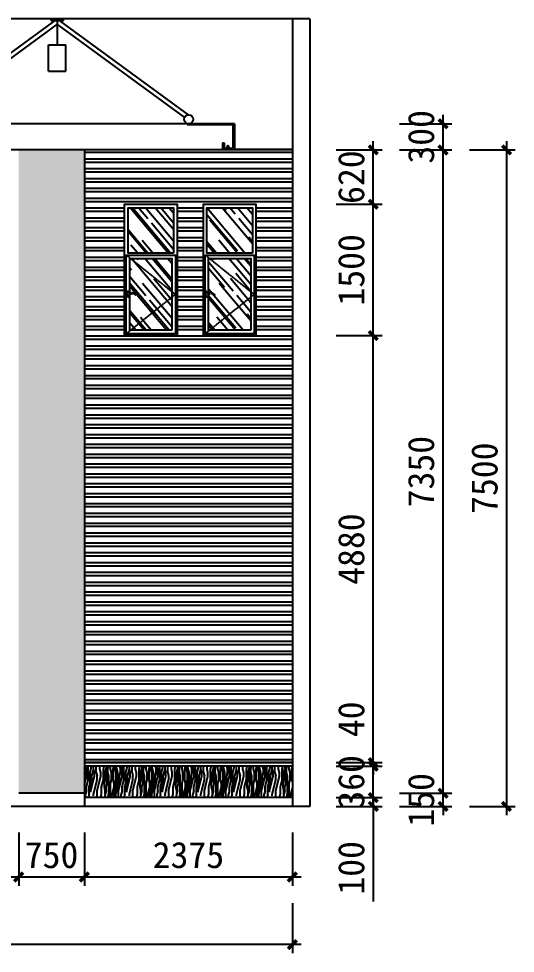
# Model space of a CAD drawing. Header units: millimetres. Extents: x -150677 to 588340, y -254013 to 149700.
# Drawn here: x 231979 to 237648, y -31432 to -20754 of the extents above; entities that cross this region are included whole.
import ezdxf

# ---------------------------------------------------------------- set-up
doc = ezdxf.new("R2010")
doc.units = ezdxf.units.MM
doc.header["$LTSCALE"] = 10
doc.header["$MEASUREMENT"] = 0
doc.linetypes.add('DASH', pattern=[0.35, 0.25, -0.1])
doc.linetypes.add('HIDDEN', pattern=[0.375, 0.25, -0.125])
for name, color, linetype in [('2-Ba顶面轮廓', 4, 'Continuous'), ('2-Da地拼', 4, 'Continuous'), ('9-ELa粗', 2, 'Continuous'), ('9-ELd细', 8, 'Continuous'), ('9-ELf填充', 251, 'Continuous'), ('ceiling-light', 2, 'Continuous'), ('E-Elevation(立面图层)', 134, 'Continuous'), ('HAT【填充】', 8, 'Continuous')]:
    doc.layers.add(name, color=color, linetype=linetype)
doc.styles.get("Standard").update_dxf_attribs({"font": ''})
doc.styles.get('Standard').set_extended_font_data('SimSun')
doc.dimstyles.new('DIMN100', dxfattribs={"dimtxt": 300, "dimasz": 100, "dimexe": 100, "dimexo": 300, "dimgap": 100, "dimtad": 1, "dimdec": 0, "dimtxsty": 'Standard', "dimblk": 'ARCHTICK', "dimcen": 2.5, "dimdle": 100, "dimclrd": 8, "dimclre": 8, "dimclrt": 96, "dimadec": 0, "dimazin": 0, "dimtfac": 1, "dimtdec": 0, "dimtmove": 0, "dimatfit": 3, "dimldrblk": 'DOT', "dimfxl": 100, "dimarcsym": 0})

# ---------------------------------------------------------------- blocks, each defined once
blk = doc.blocks.new('A$C03C100C5')
at = {"color": 8, "linetype": 'HIDDEN', "ltscale": 0.001}
for p, q in [((2, 23, 0), (28, 23, 0)), ((15, 12, 0), (15, 34, 0))]:
    blk.add_line(p, q, dxfattribs=at)
at = {"ltscale": 0.2}
for p, q in [((5, 23, 0), (5, 11, 0)), ((25, 23, 0), (25, 11, 0))]:
    blk.add_line(p, q, dxfattribs=at)
at = {"ltscale": 0.2, "elevation": 0}
blk.add_lwpolyline([(30, 0), (30, 11), (0, 11), (0, 0)], close=True, dxfattribs=at)
at = {"ltscale": 0.2}
blk.add_circle((15, 23, 0), 7.88, dxfattribs=at)
blk.add_arc((15, 23, 0), 9.63, 356.8047, 183.1953, dxfattribs=at)
blk = doc.blocks.new('A$C68075832')
at = {"layer": 'E-Elevation(立面图层)', "color": 251, "ltscale": 200}
for p, q in [((-172, 1200), (-32, 1200)), ((-172, 1180), (-172, 1200)), ((-32, 1180), (-172, 1180)), ((-102, 900), (-102, 1180)), ((-32, 1180), (-32, 1200))]:
    blk.add_line(p, q, dxfattribs=at)
at = {"layer": 'E-Elevation(立面图层)', "ltscale": 200}
for p, q in [((0, 900), (-199, 900)), ((-199, 600), (-199, 900)), ((0, 600), (0, 900)), ((0, 600), (-199, 600))]:
    blk.add_line(p, q, dxfattribs=at)
blk = doc.blocks.new('A$C3D6C2CD6')
h = blk.add_hatch()
h.set_pattern_fill('木材', color=251, scale=50, style=0)
h.set_pattern_definition([(50, (40, 940), (129.62, 465.617), [3000, -400, 1000, -200]), (50, (306, 1040), (-332.33, 17.77), [600, -66, 1200, -150]), (50, (140, 1110), (565.85, 882.82), [1600, -280, 800, -200])])
h.paths.add_polyline_path([(40, 940), (560, 940), (560, 1460), (40, 1460)])
h = blk.add_hatch()
h.set_pattern_fill('木材', color=251, scale=50, style=0)
h.set_pattern_definition([(50, (60, 60), (129.618, 465.617), [3000, -400, 1000, -200]), (50, (326, 160), (-332.325, 17.77), [600, -66, 1200, -150]), (50, (160, 230), (565.85, 882.82), [1600, -280, 800, -200])])
h.paths.add_polyline_path([(60, 60), (540, 60), (540, 880), (60, 880)])
at = {"color": 8, "linetype": 'DASH'}
for points in [[(580, 920), (20, 470), (580, 20)], [(545, 485), (545, 502), (575, 502), (575, 442), (545, 442), (545, 466)]]:
    blk.add_lwpolyline(points, dxfattribs=at)
blk.add_lwpolyline([(543, 482, -0.472973), (570, 486, -1.045197), (547, 464, 0.471233), (471, 460, -0.474255), (543, 482, -0.303304)], format="xyb", dxfattribs=at)
at = {"layer": '2-Ba顶面轮廓'}
blk.add_lwpolyline([(0, 0), (600, 0), (600, 1500), (0, 1500)], close=True, dxfattribs=at)
at = {"layer": '9-ELd细'}
for points in [[(40, 940), (560, 940), (560, 1460), (40, 1460)], [(20, 20), (580, 20), (580, 920), (20, 920)], [(60, 60), (540, 60), (540, 880), (60, 880)]]:
    blk.add_lwpolyline(points, close=True, dxfattribs=at)
blk = doc.blocks.new('A$C26E901EB')
at = {"layer": '9-ELf填充'}
h = blk.add_hatch(dxfattribs=at)
h.set_pattern_fill('木纹02', color=256, scale=100, angle=90, style=0)
h.set_pattern_definition([(90, (77426.86, -29654), (-400, 2e-14), [80, -120, 40, -160]), (90, (77416.86, -29374), (-400, 2e-14), [80, -320]), (90, (77396.86, -29414), (-400, 2e-14), [40, -360]), (90, (77386.86, -29634), (-400, 2e-14), [20, -280, 20, -80]), (90, (77366.86, -29494), (-400, 2e-14), [80, -120, 20, -180]), (90, (77356.86, -29594), (-400, 2e-14), [60, -340]), (90, (77346.86, -29494), (-400, 2e-14), [120, -280]), (90, (77336.86, -29614), (-400, 2e-14), [80, -320]), (90, (77326.86, -29454), (-400, 2e-14), [200, -200]), (90, (77306.86, -29574), (-400, 2e-14), [40, -120, 80, -160]), (90, (77296.86, -29294), (-400, 2e-14), [80, -320]), (90, (77286.86, -29374), (-400, 2e-14), [40, -360]), (90, (77276.86, -29454), (-400, 2e-14), [40, -360]), (90, (77266.86, -29654), (-400, 2e-14), [80, -320]), (90, (77256.86, -29454), (-400, 2e-14), [80, -320]), (90, (77236.86, -29454), (-400, 2e-14), [80, -80, 80, -160]), (90, (77216.86, -29534), (-400, 2e-14), [40, -200, 80, -80]), (90, (77206.86, -29454), (-400, 2e-14), [120, -280]), (90, (77186.86, -29454), (-400, 2e-14), [80, -320]), (90, (77176.86, -29614), (-400, 2e-14), [120, -160, 40, -80]), (90, (77156.86, -29614), (-400, 2e-14), [200, -200]), (90, (77146.86, -29374), (-400, 2e-14), [40, -360]), (90, (77136.86, -29494), (-400, 2e-14), [80, -320]), (90, (77126.86, -29574), (-400, 2e-14), [40, -160, 40, -160]), (90, (77116.86, -29614), (-400, 2e-14), [40, -120, 80, -160]), (90, (77106.86, -29534), (-400, 2e-14), [40, -200, 40, -120]), (90, (77096.86, -29454), (-400, 2e-14), [120, -280]), (90, (77076.86, -29614), (-400, 2e-14), [80, -320]), (90, (77066.86, -29414), (-400, 2e-14), [40, -360]), (90, (77056.86, -29334), (-400, 2e-14), [40, -360]), (104.03624, (77396.86, -29374), (1e-08, 400), [41.2, -1608.0422]), (104.03624, (77306.86, -29334), (1e-08, 400), [41.2, -1608.0422]), (104.03624, (77066.86, -29374), (1e-08, 400), [41.2, -1608.0422]), (104.03624, (77216.86, -29494), (1e-08, 400), [41.2, -1608.0422]), (104.03624, (77156.86, -29414), (1e-08, 400), [41.2, -1608.0422]), (104.03624, (77186.86, -29374), (1e-08, 400), [41.2, -1608.0422]), (104.03624, (77116.86, -29574), (1e-08, 400), [41.2, -1608.0422]), (104.03624, (77136.86, -29414), (1e-08, 400), [41.2, -1608.0422]), (104.03624, (77286.86, -29334), (1e-08, 400), [82.4, -1566.8422]), (104.03624, (77256.86, -29374), (1e-08, 400), [82.4, -1566.8422]), (104.03624, (77236.86, -29374), (1e-08, 400), [82.4, -1566.8422]), (255.96376, (77366.86, -29494), (1e-08, -400), [41.2, -82.4, 41.2, -1484.4422]), (255.96376, (77306.86, -29574), (1e-08, -400), [41.2, -1608.0422]), (255.96376, (77126.86, -29574), (1e-08, -400), [82.4, -1566.8422]), (284.03624, (77416.86, -29374), (-1e-08, -400), [41.2, -1608.0422]), (75.96376, (77416.86, -29294), (-1e-08, 400), [41.2, -1608.0422]), (75.96376, (77276.86, -29414), (-1e-08, 400), [41.2, -1608.0422]), (75.96376, (77206.86, -29334), (-1e-08, 400), [41.2, -1608.0422]), (75.96376, (77176.86, -29494), (-1e-08, 400), [41.2, -1608.0422]), (75.96376, (77126.86, -29534), (-1e-08, 400), [41.2, -1608.0422]), (75.96376, (77106.86, -29494), (-1e-08, 400), [41.2, -1608.0422]), (75.96376, (77176.86, -29494), (-1e-08, 400), [41.2, -1608.0422]), (75.96376, (77116.86, -29374), (-1e-08, 400), [164.8, -1484.4422]), (75.96376, (77386.86, -29614), (-1e-08, 400), [164.8, -1484.4422]), (75.96376, (77356.86, -29574), (-1e-08, 400), [164.8, -1484.4422]), (75.96376, (77336.86, -29534), (-1e-08, 400), [41.2, -82.4, 82.4, -1443.2422]), (75.96376, (77306.86, -29534), (-1e-08, 400), [82.4, -82.4, 82.4, -1402.0422]), (75.96376, (77266.86, -29574), (-1e-08, 400), [164.8, -1484.4422]), (75.96376, (77236.86, -29614), (-1e-08, 400), [164.8, -1484.4422]), (75.96376, (77216.86, -29614), (-1e-08, 400), [164.8, -1484.4422]), (75.96376, (77096.86, -29334), (-1e-08, 400), [41.2, -1608.0422]), (75.96377, (77056.86, -29294), (-8e-05, 400), [82.4, -1566.8422]), (75.96377, (77076.86, -29534), (-8e-05, 400), [82.4, -1566.8422]), (75.96376, (77426.86, -29574), (-7e-06, 400), [164.8, -1484.4422]), (75.96376, (77146.86, -29334), (-7e-06, 400), [123.6, -1525.6422]), (75.96376, (77176.86, -29294), (-7e-06, 400), [247.2, -1402.0422])])
h.paths.add_polyline_path([(750, 0), (750, 7350), (0, 7350), (0, 0)])
at = {"layer": '2-Da地拼'}
blk.add_line((0, 0), (750, 0), dxfattribs=at)
blk = doc.blocks.new('_ArchTick')
at = {"color": 0, "linetype": 'ByBlock', "const_width": 0.4}
blk.add_lwpolyline([(-0.5, -0.5), (0.5, 0.5)], dxfattribs=at)
blk = doc.blocks.new('*D1326')
at = {"layer": '2-Ba顶面轮廓', "color": 8, "lineweight": -2, "transparency": 16777216}
for p, q in [((232729.14083, -30054), (232729.14083, -30661)), ((235104.14083, -30054), (235104.14083, -30661)), ((235204.14083, -30561), (232629.14083, -30561))]:
    blk.add_line(p, q, dxfattribs=at)
at = {"layer": 'Defpoints', "color": 0, "transparency": 16777216}
for p in [(232729.14083, -29754), (235104.14083, -29754), (232729.14083, -30561)]:
    blk.add_point(p, dxfattribs=at)
at = {"layer": '2-Ba顶面轮廓', "color": 8, "lineweight": -2, "transparency": 16777216, "xscale": 100, "yscale": 100, "zscale": 100, "rotation": 180}
blk.add_blockref('_ArchTick', (232729.14083, -30561), dxfattribs=at)
at = {"layer": '2-Ba顶面轮廓', "color": 8, "lineweight": -2, "transparency": 16777216, "xscale": 100, "yscale": 100, "zscale": 100}
blk.add_blockref('_ArchTick', (235104.14083, -30561), dxfattribs=at)
at = {"layer": '2-Ba顶面轮廓', "color": 96, "transparency": 16777216, "insert": (233916.64083, -30311), "char_height": 300, "attachment_point": 5}
blk.add_mtext('2375', dxfattribs=at)
blk = doc.blocks.new('_DOT')
at = {"color": 0, "linetype": 'ByBlock'}
blk.add_line((-0.35, 0), (-1, 0), dxfattribs=at)
at = {"color": 0, "linetype": 'ByBlock', "const_width": 0.35}
blk.add_lwpolyline([(-0.175, 0, 1), (0.175, 0, 1)], format="xyb", close=True, dxfattribs=at)
blk = doc.blocks.new('*D1327')
at = {"layer": '2-Ba顶面轮廓', "color": 8, "lineweight": -2, "transparency": 16777216}
for p, q in [((231979.14083, -30054), (231979.14083, -30661)), ((232729.14083, -30054), (232729.14083, -30661)), ((232829.14083, -30561), (231879.14083, -30561))]:
    blk.add_line(p, q, dxfattribs=at)
at = {"layer": 'Defpoints', "color": 0, "transparency": 16777216}
for p in [(231979.14083, -29754), (232729.14083, -29754), (231979.14083, -30561)]:
    blk.add_point(p, dxfattribs=at)
at = {"layer": '2-Ba顶面轮廓', "color": 8, "lineweight": -2, "transparency": 16777216, "xscale": 100, "yscale": 100, "zscale": 100, "rotation": 180}
blk.add_blockref('_ArchTick', (231979.14083, -30561), dxfattribs=at)
at = {"layer": '2-Ba顶面轮廓', "color": 8, "lineweight": -2, "transparency": 16777216, "xscale": 100, "yscale": 100, "zscale": 100}
blk.add_blockref('_ArchTick', (232729.14083, -30561), dxfattribs=at)
at = {"layer": '2-Ba顶面轮廓', "color": 96, "transparency": 16777216, "insert": (232354.14083, -30311), "char_height": 300, "attachment_point": 5}
blk.add_mtext('750', dxfattribs=at)
blk = doc.blocks.new('*D1328')
at = {"layer": '2-Ba顶面轮廓', "color": 8, "lineweight": -2, "transparency": 16777216}
for p, q in [((231129.14083, -30054), (231129.14083, -30661)), ((231979.14083, -30054), (231979.14083, -30661)), ((232079.14083, -30561), (231029.14083, -30561))]:
    blk.add_line(p, q, dxfattribs=at)
at = {"layer": 'Defpoints', "color": 0, "transparency": 16777216}
for p in [(231129.14083, -29754), (231979.14083, -29754), (231129.14083, -30561)]:
    blk.add_point(p, dxfattribs=at)
at = {"layer": '2-Ba顶面轮廓', "color": 8, "lineweight": -2, "transparency": 16777216, "xscale": 100, "yscale": 100, "zscale": 100, "rotation": 180}
blk.add_blockref('_ArchTick', (231129.14083, -30561), dxfattribs=at)
at = {"layer": '2-Ba顶面轮廓', "color": 8, "lineweight": -2, "transparency": 16777216, "xscale": 100, "yscale": 100, "zscale": 100}
blk.add_blockref('_ArchTick', (231979.14083, -30561), dxfattribs=at)
at = {"layer": '2-Ba顶面轮廓', "color": 96, "transparency": 16777216, "insert": (231504.14083, -30311), "char_height": 300, "attachment_point": 5}
blk.add_mtext('850', dxfattribs=at)
blk = doc.blocks.new('*D1311')
at = {"layer": '2-Ba顶面轮廓', "color": 8, "lineweight": -2, "transparency": 16777216}
for p, q in [((196514.14083, -30861), (196514.14083, -31432.5)), ((235104.14083, -30861), (235104.14083, -31432.5)), ((235204.14083, -31332.5), (196414.14083, -31332.5))]:
    blk.add_line(p, q, dxfattribs=at)
at = {"layer": 'Defpoints', "color": 0, "transparency": 16777216}
for p in [(196514.14083, -30561), (235104.14083, -30561), (196514.14083, -31332.5)]:
    blk.add_point(p, dxfattribs=at)
at = {"layer": '2-Ba顶面轮廓', "color": 8, "lineweight": -2, "transparency": 16777216, "xscale": 100, "yscale": 100, "zscale": 100, "rotation": 180}
blk.add_blockref('_ArchTick', (196514.14083, -31332.5), dxfattribs=at)
at = {"layer": '2-Ba顶面轮廓', "color": 8, "lineweight": -2, "transparency": 16777216, "xscale": 100, "yscale": 100, "zscale": 100}
blk.add_blockref('_ArchTick', (235104.14083, -31332.5), dxfattribs=at)
at = {"layer": '2-Ba顶面轮廓', "color": 96, "transparency": 16777216, "insert": (215809.14083, -31082.5), "char_height": 300, "attachment_point": 5}
blk.add_mtext('38590', dxfattribs=at)
blk = doc.blocks.new('*D1293')
at = {"layer": '2-Ba顶面轮廓', "color": 8, "lineweight": -2, "transparency": 16777216}
for p, q in [((236824, -29604), (236824, -29504)), ((236327, -29604), (236924, -29604)), ((236824, -29754), (236824, -29604)), ((236327, -29754), (236924, -29754)), ((236824, -29754), (236824, -29854))]:
    blk.add_line(p, q, dxfattribs=at)
at = {"layer": 'Defpoints', "color": 0, "transparency": 16777216}
for p in [(236027, -29604), (236824, -29604), (236027, -29754)]:
    blk.add_point(p, dxfattribs=at)
at = {"layer": '2-Ba顶面轮廓', "color": 8, "lineweight": -2, "transparency": 16777216, "xscale": 100, "yscale": 100, "zscale": 100}
for p, rotation in [((236824, -29604), 270), ((236824, -29754), 90)]:
    blk.add_blockref('_ArchTick', p, dxfattribs=dict(at, rotation=rotation))
at = {"layer": '2-Ba顶面轮廓', "color": 96, "transparency": 16777216, "insert": (236574, -29679), "char_height": 300, "attachment_point": 5, "rotation": 90}
blk.add_mtext('150', dxfattribs=at)
blk = doc.blocks.new('*D1294')
at = {"layer": '2-Ba顶面轮廓', "color": 8, "lineweight": -2, "transparency": 16777216}
for p, q in [((236824, -29704), (236824, -22154)), ((236327, -22254), (236924, -22254)), ((236327, -29604), (236924, -29604))]:
    blk.add_line(p, q, dxfattribs=at)
at = {"layer": 'Defpoints', "color": 0, "transparency": 16777216}
for p in [(236027, -22254), (236824, -22254), (236027, -29604)]:
    blk.add_point(p, dxfattribs=at)
at = {"layer": '2-Ba顶面轮廓', "color": 8, "lineweight": -2, "transparency": 16777216, "xscale": 100, "yscale": 100, "zscale": 100}
for p, rotation in [((236824, -22254), 90), ((236824, -29604), 270)]:
    blk.add_blockref('_ArchTick', p, dxfattribs=dict(at, rotation=rotation))
at = {"layer": '2-Ba顶面轮廓', "color": 96, "transparency": 16777216, "insert": (236574, -25929), "char_height": 300, "attachment_point": 5, "rotation": 90}
blk.add_mtext('7350', dxfattribs=at)
blk = doc.blocks.new('*D1295')
at = {"layer": '2-Ba顶面轮廓', "color": 8, "lineweight": -2, "transparency": 16777216}
for p, q in [((236824, -22354), (236824, -21854)), ((236327, -21954), (236924, -21954)), ((236327, -22254), (236924, -22254))]:
    blk.add_line(p, q, dxfattribs=at)
at = {"layer": 'Defpoints', "color": 0, "transparency": 16777216}
for p in [(236027, -21954), (236824, -21954), (236027, -22254)]:
    blk.add_point(p, dxfattribs=at)
at = {"layer": '2-Ba顶面轮廓', "color": 8, "lineweight": -2, "transparency": 16777216, "xscale": 100, "yscale": 100, "zscale": 100}
for p, rotation in [((236824, -21954), 90), ((236824, -22254), 270)]:
    blk.add_blockref('_ArchTick', p, dxfattribs=dict(at, rotation=rotation))
at = {"layer": '2-Ba顶面轮廓', "color": 96, "transparency": 16777216, "insert": (236574, -22104), "char_height": 300, "attachment_point": 5, "rotation": 90}
blk.add_mtext('300', dxfattribs=at)
blk = doc.blocks.new('*D1296')
at = {"layer": '2-Ba顶面轮廓', "color": 8, "lineweight": -2, "transparency": 16777216}
for p, q in [((236026.78166, -29654), (236026.78166, -29554)), ((235604.14083, -29654), (236126.78166, -29654)), ((236026.78166, -29654), (236026.78166, -29754)), ((235604.14083, -29754), (236126.78166, -29754)), ((236026.78166, -29754), (236026.78166, -30841))]:
    blk.add_line(p, q, dxfattribs=at)
at = {"layer": 'Defpoints', "color": 0, "transparency": 16777216}
for p in [(235304.14083, -29654), (236026.78166, -29654), (235304.14083, -29754)]:
    blk.add_point(p, dxfattribs=at)
at = {"layer": '2-Ba顶面轮廓', "color": 8, "lineweight": -2, "transparency": 16777216, "xscale": 100, "yscale": 100, "zscale": 100}
for p, rotation in [((236026.78166, -29654), 270), ((236026.78166, -29754), 90)]:
    blk.add_blockref('_ArchTick', p, dxfattribs=dict(at, rotation=rotation))
at = {"layer": '2-Ba顶面轮廓', "color": 96, "transparency": 16777216, "insert": (235776.78166, -30456), "char_height": 300, "attachment_point": 5, "rotation": 90}
blk.add_mtext('100', dxfattribs=at)
blk = doc.blocks.new('*D1297')
at = {"layer": '2-Ba顶面轮廓', "color": 8, "lineweight": -2, "transparency": 16777216}
for p, q in [((236026.78166, -29754), (236026.78166, -29194)), ((235604.14083, -29294), (236126.78166, -29294)), ((235604.14083, -29654), (236126.78166, -29654))]:
    blk.add_line(p, q, dxfattribs=at)
at = {"layer": 'Defpoints', "color": 0, "transparency": 16777216}
for p in [(235304.14083, -29294), (236026.78166, -29294), (235304.14083, -29654)]:
    blk.add_point(p, dxfattribs=at)
at = {"layer": '2-Ba顶面轮廓', "color": 8, "lineweight": -2, "transparency": 16777216, "xscale": 100, "yscale": 100, "zscale": 100}
for p, rotation in [((236026.78166, -29294), 90), ((236026.78166, -29654), 270)]:
    blk.add_blockref('_ArchTick', p, dxfattribs=dict(at, rotation=rotation))
at = {"layer": '2-Ba顶面轮廓', "color": 96, "transparency": 16777216, "insert": (235776.78166, -29474), "char_height": 300, "attachment_point": 5, "rotation": 90}
blk.add_mtext('360', dxfattribs=at)
blk = doc.blocks.new('*D1298')
at = {"layer": '2-Ba顶面轮廓', "color": 8, "lineweight": -2, "transparency": 16777216}
for p, q in [((236026.78166, -29254), (236026.78166, -28464)), ((235604.14083, -29254), (236126.78166, -29254)), ((236026.78166, -29294), (236026.78166, -29254)), ((235604.14083, -29294), (236126.78166, -29294)), ((236026.78166, -29294), (236026.78166, -29394))]:
    blk.add_line(p, q, dxfattribs=at)
at = {"layer": 'Defpoints', "color": 0, "transparency": 16777216}
for p in [(235304.14083, -29254), (236026.78166, -29254), (235304.14083, -29294)]:
    blk.add_point(p, dxfattribs=at)
at = {"layer": '2-Ba顶面轮廓', "color": 8, "lineweight": -2, "transparency": 16777216, "xscale": 100, "yscale": 100, "zscale": 100}
for p, rotation in [((236026.78166, -29254), 270), ((236026.78166, -29294), 90)]:
    blk.add_blockref('_ArchTick', p, dxfattribs=dict(at, rotation=rotation))
at = {"layer": '2-Ba顶面轮廓', "color": 96, "transparency": 16777216, "insert": (235776.78166, -28759), "char_height": 300, "attachment_point": 5, "rotation": 90}
blk.add_mtext('40', dxfattribs=at)
blk = doc.blocks.new('*D1299')
at = {"layer": '2-Ba顶面轮廓', "color": 8, "lineweight": -2, "transparency": 16777216}
for p, q in [((236026.78166, -29354), (236026.78166, -24274)), ((235604.14083, -24374), (236126.78166, -24374)), ((235604.14083, -29254), (236126.78166, -29254))]:
    blk.add_line(p, q, dxfattribs=at)
at = {"layer": 'Defpoints', "color": 0, "transparency": 16777216}
for p in [(235304.14083, -24374), (236026.78166, -24374), (235304.14083, -29254)]:
    blk.add_point(p, dxfattribs=at)
at = {"layer": '2-Ba顶面轮廓', "color": 8, "lineweight": -2, "transparency": 16777216, "xscale": 100, "yscale": 100, "zscale": 100}
for p, rotation in [((236026.78166, -24374), 90), ((236026.78166, -29254), 270)]:
    blk.add_blockref('_ArchTick', p, dxfattribs=dict(at, rotation=rotation))
at = {"layer": '2-Ba顶面轮廓', "color": 96, "transparency": 16777216, "insert": (235776.78166, -26814), "char_height": 300, "attachment_point": 5, "rotation": 90}
blk.add_mtext('4880', dxfattribs=at)
blk = doc.blocks.new('*D1300')
at = {"layer": '2-Ba顶面轮廓', "color": 8, "lineweight": -2, "transparency": 16777216}
for p, q in [((236026.78166, -24474), (236026.78166, -22774)), ((235604.14083, -22874), (236126.78166, -22874)), ((235604.14083, -24374), (236126.78166, -24374))]:
    blk.add_line(p, q, dxfattribs=at)
at = {"layer": 'Defpoints', "color": 0, "transparency": 16777216}
for p in [(235304.14083, -22874), (236026.78166, -22874), (235304.14083, -24374)]:
    blk.add_point(p, dxfattribs=at)
at = {"layer": '2-Ba顶面轮廓', "color": 8, "lineweight": -2, "transparency": 16777216, "xscale": 100, "yscale": 100, "zscale": 100}
for p, rotation in [((236026.78166, -22874), 90), ((236026.78166, -24374), 270)]:
    blk.add_blockref('_ArchTick', p, dxfattribs=dict(at, rotation=rotation))
at = {"layer": '2-Ba顶面轮廓', "color": 96, "transparency": 16777216, "insert": (235776.78166, -23624), "char_height": 300, "attachment_point": 5, "rotation": 90}
blk.add_mtext('1500', dxfattribs=at)
blk = doc.blocks.new('*D1301')
at = {"layer": '2-Ba顶面轮廓', "color": 8, "lineweight": -2, "transparency": 16777216}
for p, q in [((236026.78166, -22974), (236026.78166, -22154)), ((235604.14083, -22254), (236126.78166, -22254)), ((235604.14083, -22874), (236126.78166, -22874))]:
    blk.add_line(p, q, dxfattribs=at)
at = {"layer": 'Defpoints', "color": 0, "transparency": 16777216}
for p in [(235304.14083, -22254), (236026.78166, -22254), (235304.14083, -22874)]:
    blk.add_point(p, dxfattribs=at)
at = {"layer": '2-Ba顶面轮廓', "color": 8, "lineweight": -2, "transparency": 16777216, "xscale": 100, "yscale": 100, "zscale": 100}
for p, rotation in [((236026.78166, -22254), 90), ((236026.78166, -22874), 270)]:
    blk.add_blockref('_ArchTick', p, dxfattribs=dict(at, rotation=rotation))
at = {"layer": '2-Ba顶面轮廓', "color": 96, "transparency": 16777216, "insert": (235776.78166, -22564), "char_height": 300, "attachment_point": 5, "rotation": 90}
blk.add_mtext('620', dxfattribs=at)
blk = doc.blocks.new('*D1302')
at = {"layer": '2-Ba顶面轮廓', "color": 8, "lineweight": -2, "transparency": 16777216}
for p, q in [((237548, -22154), (237548, -29854)), ((237124, -22254), (237648, -22254)), ((237124, -29754), (237648, -29754))]:
    blk.add_line(p, q, dxfattribs=at)
at = {"layer": 'Defpoints', "color": 0, "transparency": 16777216}
for p in [(236824, -22254), (236824, -29754), (237548, -29754)]:
    blk.add_point(p, dxfattribs=at)
at = {"layer": '2-Ba顶面轮廓', "color": 8, "lineweight": -2, "transparency": 16777216, "xscale": 100, "yscale": 100, "zscale": 100}
for p, rotation in [((237548, -22254), 90), ((237548, -29754), 270)]:
    blk.add_blockref('_ArchTick', p, dxfattribs=dict(at, rotation=rotation))
at = {"layer": '2-Ba顶面轮廓', "color": 96, "transparency": 16777216, "insert": (237298, -26004), "char_height": 300, "attachment_point": 5, "rotation": 90}
blk.add_mtext('7500', dxfattribs=at)

msp = doc.modelspace()

# ---------------------------------------------------------------- hatches: boundary and pattern name
at = {"layer": '9-ELf填充'}
h = msp.add_hatch(dxfattribs=at)
h.set_pattern_fill('ANSI32', color=256, scale=300, angle=135, style=0)
h.set_pattern_definition([(180, (77426.86, -29254), (-2e-14, -112.5), []), (180, (77389.36, -29216.5), (-2e-14, -112.5), [])])
h.paths.add_polyline_path([(232829.1, -22254), (232729.1, -22254), (232729.1, -29254), (232829.1, -29254)])
h.paths.add_polyline_path([(232829.1, -22254), (235104.1, -22254), (235104.1, -29254), (232829.1, -29254)])
h.paths.add_polyline_path([(234687.5, -24374), (234687.5, -22874), (234087.5, -22874), (234087.5, -24374)], flags=16)
h.paths.add_polyline_path([(233787.5, -24374), (233787.5, -22874), (233187.5, -22874), (233187.5, -24374)], flags=16)
h.paths.add_polyline_path([(234216.2, -23913.5, 0.4742551), (234144.6, -23891.5, 0.4729733), (234117.8, -23887.9), (234117.8, -23887.9, 1.0451966), (234140.6, -23910.3, -0.4712331)], flags=0)
h.paths.add_polyline_path([(233316.2, -23913.5, 0.4742551), (233244.6, -23891.5, 0.4729733), (233217.8, -23887.9), (233217.8, -23887.9, 1.0451966), (233240.6, -23910.3, -0.4712331)], flags=0)
at = {"layer": 'HAT【填充】'}
h = msp.add_hatch(dxfattribs=at)
h.set_pattern_fill('木纹', color=251, scale=20, angle=90, style=0)
h.set_pattern_definition([(90, (77426.86, -29654), (-408, 2e-14), [81.6, -122.4, 40.8, -163.2]), (90, (77416.66, -29368.4), (-408, 2e-14), [81.6, -326.4]), (90, (77396.26, -29409.2), (-408, 2e-14), [40.8, -367.2]), (90, (77386.06, -29633.6), (-408, 2e-14), [20.4, -285.6, 20.4, -81.6]), (90, (77365.66, -29490.8), (-408, 2e-14), [81.6, -122.4, 20.4, -183.6]), (90, (77355.46, -29592.8), (-408, 2e-14), [61.2, -346.8]), (90, (77345.26, -29490.8), (-408, 2e-14), [122.4, -285.6]), (90, (77335.06, -29613.2), (-408, 2e-14), [81.6, -326.4]), (90, (77324.86, -29450), (-408, 2e-14), [204, -204]), (90, (77304.46, -29572.4), (-408, 2e-14), [40.8, -122.4, 81.6, -163.2]), (90, (77294.26, -29286.8), (-408, 2e-14), [81.6, -326.4]), (90, (77284.06, -29368.4), (-408, 2e-14), [40.8, -367.2]), (90, (77273.86, -29450), (-408, 2e-14), [40.8, -367.2]), (90, (77263.66, -29654), (-408, 2e-14), [81.6, -326.4]), (90, (77253.46, -29450), (-408, 2e-14), [81.6, -326.4]), (90, (77233.06, -29450), (-408, 2e-14), [81.6, -81.6, 81.6, -163.2]), (90, (77212.66, -29531.6), (-408, 2e-14), [40.8, -204, 81.6, -81.6]), (90, (77202.46, -29450), (-408, 2e-14), [122.4, -285.6]), (90, (77182.06, -29450), (-408, 2e-14), [81.6, -326.4]), (90, (77171.86, -29613.2), (-408, 2e-14), [122.4, -163.2, 40.8, -81.6]), (90, (77151.46, -29613.2), (-408, 2e-14), [204, -204]), (90, (77141.26, -29368.4), (-408, 2e-14), [40.8, -367.2]), (90, (77131.06, -29490.8), (-408, 2e-14), [81.6, -326.4]), (90, (77120.86, -29572.4), (-408, 2e-14), [40.8, -163.2, 40.8, -163.2]), (90, (77110.66, -29613.2), (-408, 2e-14), [40.8, -122.4, 81.6, -163.2]), (90, (77100.46, -29531.6), (-408, 2e-14), [40.8, -204, 40.8, -122.4]), (90, (77090.26, -29450), (-408, 2e-14), [122.4, -285.6]), (90, (77069.86, -29613.2), (-408, 2e-14), [81.6, -326.4]), (90, (77059.66, -29409.2), (-408, 2e-14), [40.8, -367.2]), (90, (77049.46, -29327.6), (-408, 2e-14), [40.8, -367.2]), (104.03624, (77396.26, -29368.4), (-1e-06, 408), [42.024, -1640.203]), (104.03624, (77304.46, -29327.6), (-1e-06, 408), [42.024, -1640.203]), (104.03624, (77059.66, -29368.4), (-1e-06, 408), [42.024, -1640.203]), (104.03624, (77212.66, -29490.8), (-1e-06, 408), [42.024, -1640.203]), (104.03624, (77151.46, -29409.2), (-1e-06, 408), [42.024, -1640.203]), (104.03624, (77182.06, -29368.4), (-1e-06, 408), [42.024, -1640.203]), (104.03624, (77110.66, -29572.4), (-1e-06, 408), [42.024, -1640.203]), (104.03624, (77131.06, -29409.2), (-1e-06, 408), [42.024, -1640.203]), (104.03624, (77284.06, -29327.6), (-1e-06, 408), [84.048, -1598.179]), (104.03624, (77253.46, -29368.4), (-1e-06, 408), [84.048, -1598.179]), (104.03624, (77233.06, -29368.4), (-1e-06, 408), [84.048, -1598.179]), (255.96376, (77365.66, -29490.8), (-1e-08, -408), [42.024, -84.048, 42.024, -1514.131]), (255.96376, (77304.46, -29572.4), (-1e-08, -408), [42.024, -1640.203]), (255.96376, (77120.86, -29572.4), (-1e-08, -408), [84.048, -1598.179]), (284.03624, (77416.66, -29368.4), (1e-06, -408), [42.024, -1640.203]), (75.96376, (77416.66, -29286.8), (1e-08, 408), [42.024, -1640.203]), (75.96376, (77273.86, -29409.2), (1e-08, 408), [42.024, -1640.203]), (75.96376, (77202.46, -29327.6), (1e-08, 408), [42.024, -1640.203]), (75.96376, (77171.86, -29490.8), (1e-08, 408), [42.024, -1640.203]), (75.96376, (77120.86, -29531.6), (1e-08, 408), [42.024, -1640.203]), (75.96376, (77100.46, -29490.8), (1e-08, 408), [42.024, -1640.203]), (75.96376, (77171.86, -29490.8), (1e-08, 408), [42.024, -1640.203]), (75.96376, (77110.66, -29368.4), (1e-08, 408), [168.096, -1514.131]), (75.96376, (77386.06, -29613.2), (1e-08, 408), [168.096, -1514.131]), (75.96376, (77355.46, -29572.4), (1e-08, 408), [168.096, -1514.131]), (75.96376, (77335.06, -29531.6), (1e-08, 408), [42.024, -84.048, 84.048, -1472.107]), (75.96376, (77304.46, -29531.6), (1e-08, 408), [84.048, -84.048, 84.048, -1430.083]), (75.96376, (77263.66, -29572.4), (1e-08, 408), [168.096, -1514.131]), (75.96376, (77233.06, -29613.2), (1e-08, 408), [168.096, -1514.131]), (75.96376, (77212.66, -29613.2), (1e-08, 408), [168.096, -1514.131]), (75.96376, (77090.26, -29327.6), (1e-08, 408), [42.024, -1640.203]), (75.96377, (77049.46, -29286.8), (-8e-05, 408), [84.048, -1598.179]), (75.96377, (77069.86, -29531.6), (-8e-05, 408), [84.048, -1598.179]), (75.96376, (77426.86, -29572.4), (-7e-06, 408), [168.096, -1514.131]), (75.96376, (77141.26, -29327.6), (-7e-06, 408), [126.072, -1556.155]), (75.96376, (77171.86, -29286.8), (-7e-06, 408), [252.144, -1430.083])])
h.paths.add_polyline_path([(232829.1, -29294), (232729.1, -29294), (232729.1, -29654), (232829.1, -29654)])
h.paths.add_polyline_path([(232829.1, -29294), (235104.1, -29294), (235104.1, -29654), (232829.1, -29654)])

# ---------------------------------------------------------------- linework, layer by layer
at = {"layer": '2-Da地拼'}
for p, q in [((234444.1, -21954), (197374.1, -21954)), ((233904.1, -21954), (233904.1, -21964)), ((233904.1, -21964), (234424.1, -21964)), ((234424.1, -21964), (234424.1, -22234)), ((234444.1, -21954), (234444.1, -22244)), ((234304.1, -22174), (234324.1, -22174)), ((234304.1, -22174), (234304.1, -22254)), ((234324.1, -22174), (234324.1, -22234)), ((235104.1, -22254), (196514.1, -22254)), ((232729.1, -22254), (232729.1, -29754)), ((234324.1, -22234), (234424.1, -22234)), ((234444.1, -22244), (235104.1, -22244)), ((235104.1, -29254), (232729.1, -29254)), ((235104.1, -29294), (232729.1, -29294)), ((235104.1, -29654), (232729.1, -29654))]:
    msp.add_line(p, q, dxfattribs=at)
for points in [[(233919.1, -21854), (232419.1, -20754), (230919.1, -21854)], [(233873.9, -21882.8), (232417.8, -20817), (230964.4, -21882.8)]]:
    msp.add_lwpolyline(points, dxfattribs=at)
msp.add_circle((233919.1, -21904), 50, dxfattribs=at)
at = {"layer": '9-ELa粗'}
for p, q in [((235304.1, -20754), (196144.1, -20754)), ((235104.1, -20754), (235104.1, -29754)), ((235304.1, -20754), (235304.1, -29754)), ((235304.1, -29754), (196144.1, -29754))]:
    msp.add_line(p, q, dxfattribs=at)

# ---------------------------------------------------------------- block references
at = {"layer": '2-Ba顶面轮廓', "xscale": -1}
for name, p in [('A$C26E901EB', (232729.1, -29604)), ('A$C3D6C2CD6', (233787.5, -24374)), ('A$C3D6C2CD6', (234687.5, -24374))]:
    msp.add_blockref(name, p, dxfattribs=at)
at = {"layer": 'ceiling-light', "xscale": 0.8947368421358988, "yscale": 0.8947368421358988, "zscale": 0.8947368421358988}
msp.add_blockref('A$C03C100C5', (234353.3, -22234, 0), dxfattribs=at)
at = {"layer": 'E-Elevation(立面图层)', "xscale": -1}
msp.add_blockref('A$C68075832', (232318.9, -21954), dxfattribs=at)

# ---------------------------------------------------------------- dimensions: what is measured, and where the dimension line sits
at = {"layer": '2-Ba顶面轮廓'}
for base, p1, p2, angle, picture, middle, dimtype in [((236824.4, -21954), (236026.8, -22254), (236026.8, -21954), 270, '*D1295', (236824.4, -22104), 128), ((236026.8, -22254), (235304.1, -22874), (235304.1, -22254), 270, '*D1301', (236026.8, -22564), 128), ((236026.8, -29254), (235304.1, -29294), (235304.1, -29254), 270, '*D1298', (236026.8, -28759), 128), ((236026.8, -29294), (235304.1, -29654), (235304.1, -29294), 270, '*D1297', (236026.8, -29474), 128), ((236824.4, -29604), (236026.8, -29754), (236026.8, -29604), 90, '*D1293', (236824.4, -29679), 129), ((236026.8, -29654), (235304.1, -29754), (235304.1, -29654), 90, '*D1296', (236026.8, -30456), 129), ((231129.1, -30561), (231979.1, -29754), (231129.1, -29754), 0, '*D1328', (231504.1, -30561), 128), ((231979.1, -30561), (232729.1, -29754), (231979.1, -29754), 0, '*D1327', (232354.1, -30561), 128)]:
    dim = msp.add_linear_dim(base=base, p1=p1, p2=p2, angle=angle, dimstyle='DIMN100', dxfattribs=at)
    dim.commit()
    dim.dimension.update_dxf_attribs({"geometry": picture, "text_midpoint": middle, "dimtype": dimtype})
for base, p1, p2, picture, middle in [((236824.4, -22254), (236026.8, -29604), (236026.8, -22254), '*D1294', (236574.4, -25929)), ((236026.8, -22874), (235304.1, -24374), (235304.1, -22874), '*D1300', (235776.8, -23624)), ((236026.8, -24374), (235304.1, -29254), (235304.1, -24374), '*D1299', (235776.8, -26814))]:
    dim = msp.add_linear_dim(base=base, p1=p1, p2=p2, angle=270, dimstyle='DIMN100', dxfattribs=at)
    dim.commit()
    dim.dimension.update_dxf_attribs({"geometry": picture, "text_midpoint": middle})
for p1, p2, distance, picture, middle in [((236824.4, -22254), (236824.4, -29754), 723.9, '*D1302', (237298.3, -26004)), ((235104.1, -29754), (232729.1, -29754), 807, '*D1326', (233916.6, -30311)), ((235104.1, -30561), (196514.1, -30561), 771.5, '*D1311', (215809.1, -31082.5))]:
    dim = msp.add_aligned_dim(p1=p1, p2=p2, distance=distance, dimstyle='DIMN100', dxfattribs=at)
    dim.commit()
    dim.dimension.update_dxf_attribs({"geometry": picture, "text_midpoint": middle})

doc.saveas('drawing.dxf')
